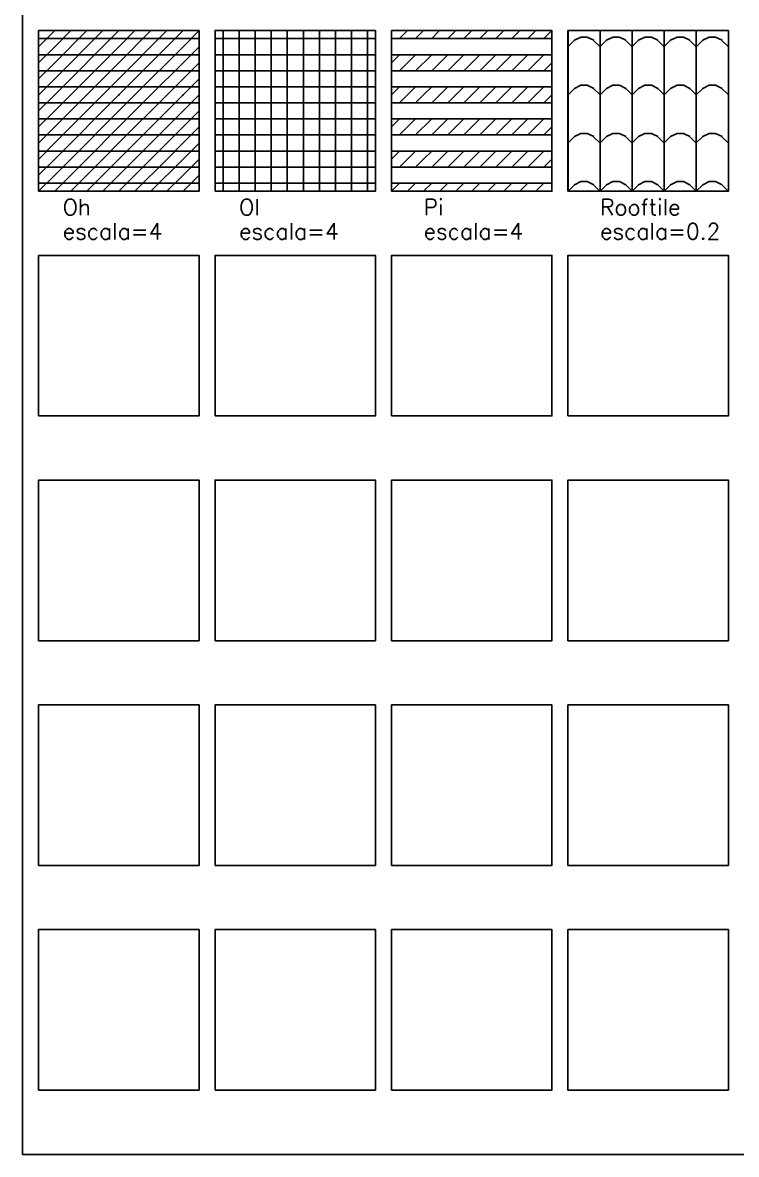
# Model space of a CAD drawing. Header units: inches. Extents: x -1 to 462, y -162 to 137.
# Drawn here: x 241 to 285.5, y -162 to -91.5 of the extents above; entities that cross this region are included whole.
import ezdxf

# ---------------------------------------------------------------- set-up
doc = ezdxf.new("R2010")
doc.units = ezdxf.units.IN
doc.header["$MEASUREMENT"] = 0
doc.layers.add('FORMATO', color=7, linetype='Continuous', plot=False)
for name, color, linetype in [('HATCH', 7, 'Continuous'), ('RECTANGLE', 7, 'Continuous'), ('TEXT', 5, 'Continuous')]:
    doc.layers.add(name, color=color, linetype=linetype)
doc.styles.add('nr', font='simplex.shx')

msp = doc.modelspace()

# ---------------------------------------------------------------- hatches: boundary and pattern name
at = {"layer": 'HATCH'}
h = msp.add_hatch(dxfattribs=at)
h.set_pattern_fill('OH', color=256, scale=4, style=0, pattern_type=2)
h.set_pattern_definition([(0, (327, -56.5), (0, 4), [4, 0]), (0, (327, -57.5), (0, 4), [4, 0]), (0, (327, -58.5), (0, 4), [4, 0]), (0, (327, -59.5), (0, 4), [4, 0]), (45, (327, -60), (0, 4), [5.65686, 0]), (45, (328, -60), (0, 4), [4.24264, -1.41421]), (45, (329, -60), (0, 4), [2.82843, -2.82843]), (45, (330, -60), (0, 4), [1.41421, -4.24264]), (45, (327, -57), (0, 4), [1.41421, -4.24264]), (45, (327, -58), (0, 4), [2.82843, -2.82843]), (45, (327, -59), (0, 4), [4.24264, -1.41421])])
h.paths.add_polyline_path([(252, -92), (242, -92), (242, -102), (252, -102)])
h = msp.add_hatch(dxfattribs=at)
h.set_pattern_fill('OL', color=256, scale=4, style=0, pattern_type=2)
h.set_pattern_definition([(90, (338.5, -52), (-4, 2e-16), [4, 0]), (90, (337.5, -52), (-4, 2e-16), [4, 0]), (90, (336.5, -52), (-4, 2e-16), [4, 0]), (90, (335.5, -52), (-4, 2e-16), [4, 0]), (0, (335, -48.5), (0, 4), [4, 0]), (0, (335, -49.5), (0, 4), [4, 0]), (0, (335, -50.5), (0, 4), [4, 0]), (0, (335, -51.5), (0, 4), [4, 0])])
h.paths.add_polyline_path([(253, -102), (263, -102), (263, -92), (253, -92)])
h = msp.add_hatch(dxfattribs=at)
h.set_pattern_fill('PI', color=256, scale=4, style=0, pattern_type=2)
h.set_pattern_definition([(45, (338.5, -56.5), (0, 4), [0.7071, -4.94975]), (45, (337.5, -56.5), (0, 4), [0.7071, -4.94975]), (45, (336.5, -56.5), (0, 4), [0.7071, -4.94975]), (45, (336.5, -58.5), (0, 4), [1.41421, -4.24264]), (45, (337.5, -58.5), (0, 4), [1.41421, -4.24264]), (45, (338.5, -58.5), (0, 4), [0.7071, -4.94975]), (0, (335, -56.5), (0, 4), [4, 0]), (0, (335, -57.5), (0, 4), [4, 0]), (0, (335, -58.5), (0, 4), [4, 0]), (0, (335, -59.5), (0, 4), [4, 0]), (45, (335, -60), (0, 4), [0.7071, -4.94975]), (45, (336, -60), (0, 4), [0.7071, -4.94975]), (45, (337, -60), (0, 4), [0.7071, -4.94975]), (45, (338, -60), (0, 4), [0.7071, -4.94975]), (45, (335.5, -56.5), (0, 4), [0.7071, -4.94975]), (45, (335, -58), (0, 4), [0.7071, -4.94975]), (45, (335.5, -58.5), (0, 4), [1.41421, -4.24264])])
h.paths.add_polyline_path([(274, -92), (264, -92), (264, -102), (274, -102)])
h = msp.add_hatch(dxfattribs=at)
h.set_pattern_fill('ROOFTILE', color=256, scale=0.2, style=0, pattern_type=2)
h.set_pattern_definition([(0, (319.8, -59.4), (0, 3), [0.4, -1.6]), (45, (319, -60), (1.999981, 3.000113), [0.565685, -7.9196]), (135, (321, -60), (-1.999981, 3.000113), [0.565685, -7.9196]), (26.565, (319.4, -59.6), (4, 3), [0.44721, -6.26099]), (333.435, (320.2, -59.4), (4, -3), [0.44721, -6.2609]), (90, (319, -60), (-2, 1e-16), [])])
h.paths.add_polyline_path([(275, -102), (285, -102), (285, -92), (275, -92)])

# ---------------------------------------------------------------- linework, layer by layer
at = {"layer": 'FORMATO'}
msp.add_lwpolyline([(241, -162), (341, -162), (341, -21), (241, -21)], close=True, dxfattribs=at)
at = {"layer": 'RECTANGLE'}
for points in [[(242, -102), (252, -102), (252, -92), (242, -92)], [(253, -102), (263, -102), (263, -92), (253, -92)], [(264, -102), (274, -102), (274, -92), (264, -92)], [(275, -102), (285, -102), (285, -92), (275, -92)], [(242, -116), (252, -116), (252, -106), (242, -106)], [(253, -116), (263, -116), (263, -106), (253, -106)], [(264, -116), (274, -116), (274, -106), (264, -106)], [(275, -116), (285, -116), (285, -106), (275, -106)], [(242, -130), (252, -130), (252, -120), (242, -120)], [(253, -130), (263, -130), (263, -120), (253, -120)], [(264, -130), (274, -130), (274, -120), (264, -120)], [(275, -130), (285, -130), (285, -120), (275, -120)], [(242, -144), (252, -144), (252, -134), (242, -134)], [(253, -144), (263, -144), (263, -134), (253, -134)], [(264, -144), (274, -144), (274, -134), (264, -134)], [(275, -144), (285, -144), (285, -134), (275, -134)], [(242, -158), (252, -158), (252, -148), (242, -148)], [(253, -158), (263, -158), (263, -148), (253, -148)], [(264, -158), (274, -158), (274, -148), (264, -148)], [(275, -158), (285, -158), (285, -148), (275, -148)]]:
    msp.add_lwpolyline(points, close=True, dxfattribs=at)

# ---------------------------------------------------------------- texts
at = {"layer": 'TEXT', "style": 'nr'}
for s, p in [('Oh', (243.5, -103.5)), ('Ol', (254.5, -103.5)), ('Pi', (266, -103.5)), ('Rooftile', (277, -103.5)), ('escala=4', (243.5, -105)), ('escala=4', (254.5, -105)), ('escala=4', (266, -105)), ('escala=0.2', (277, -105))]:
    msp.add_text(s, height=1, dxfattribs=at).set_placement(p)

doc.saveas('drawing.dxf')
